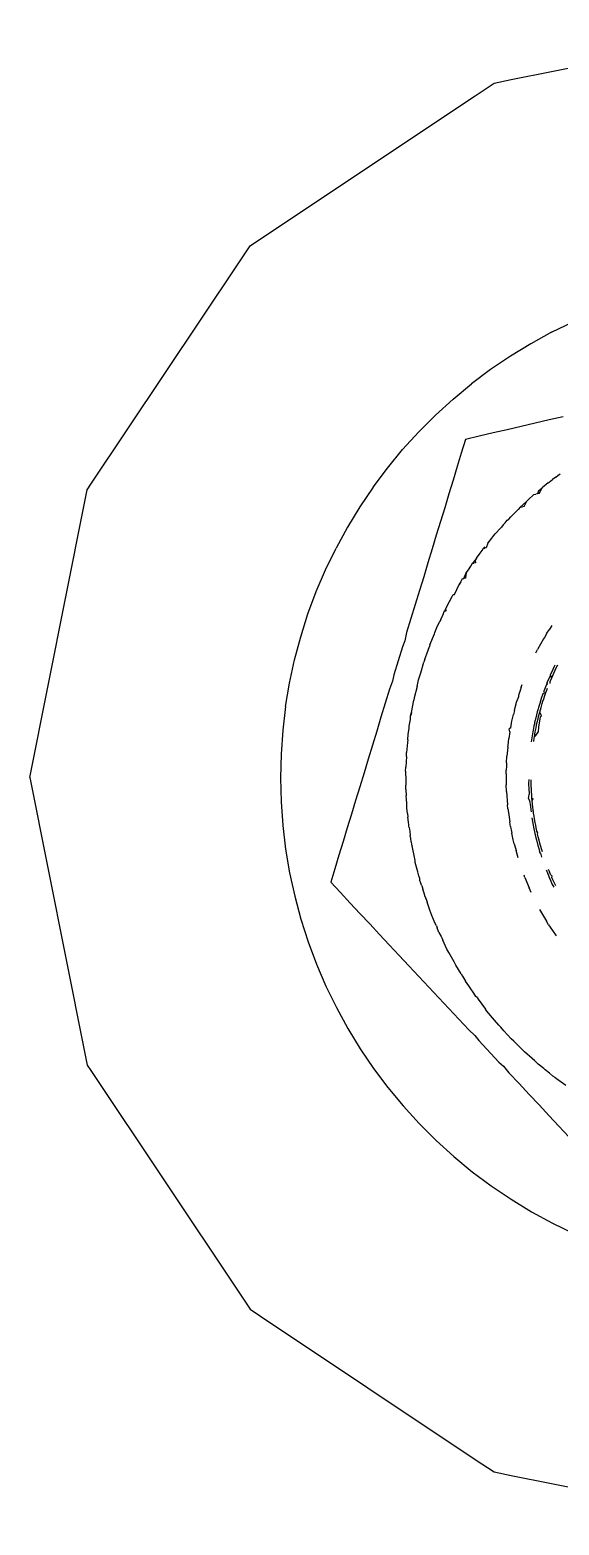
# Model space of a CAD drawing. Header units: millimetres. Extents: x 21 to 5427, y 20 to 4028.
# Drawn here: x 1440.38 to 1450.94, y 1663.38 to 1693.21 of the extents above; entities that cross this region are included whole.
import ezdxf

# ---------------------------------------------------------------- set-up
doc = ezdxf.new("R2010")
doc.units = ezdxf.units.MM

msp = doc.modelspace()

# ---------------------------------------------------------------- linework, layer by layer
for p, q in [((1449.985, 1692.22), (1454.97, 1693.212)), ((1449.265, 1691.899), (1449.643, 1692.152)), ((1449.643, 1692.152), (1449.985, 1692.22)), ((1444.985, 1689.04), (1449.265, 1691.899)), ((1444.777, 1688.901), (1444.985, 1689.04)), ((1444.538, 1688.544), (1444.777, 1688.901)), ((1441.598, 1684.144), (1444.538, 1688.544)), ((1450.793, 1687.179), (1451.221, 1687.387)), ((1450.376, 1686.95), (1449.97, 1686.702)), ((1450.793, 1687.179), (1450.376, 1686.95)), ((1449.97, 1686.702), (1449.576, 1686.435)), ((1449.576, 1686.435), (1449.195, 1686.149)), ((1448.828, 1685.846), (1449.195, 1686.149)), ((1448.476, 1685.526), (1448.828, 1685.846)), ((1448.14, 1685.189), (1448.476, 1685.526)), ((1450.743, 1685.429), (1450.462, 1685.363)), ((1451.024, 1685.494), (1450.743, 1685.429)), ((1447.82, 1684.836), (1448.14, 1685.189)), ((1449.625, 1685.169), (1449.348, 1685.105)), ((1449.903, 1685.234), (1449.625, 1685.169)), ((1450.182, 1685.298), (1449.903, 1685.234)), ((1450.462, 1685.363), (1450.182, 1685.298)), ((1447.517, 1684.469), (1447.82, 1684.836)), ((1449.073, 1685.041), (1448.991, 1684.769)), ((1449.348, 1685.105), (1449.073, 1685.041)), ((1448.991, 1684.769), (1448.908, 1684.497)), ((1447.233, 1684.088), (1447.517, 1684.469)), ((1448.825, 1684.225), (1448.742, 1683.952)), ((1448.908, 1684.497), (1448.825, 1684.225)), ((1450.745, 1684.188), (1450.813, 1684.24)), ((1450.876, 1684.288), (1450.813, 1684.24)), ((1450.876, 1684.288), (1450.918, 1684.319)), ((1450.918, 1684.319), (1450.963, 1684.353)), ((1441.465, 1683.734), (1441.525, 1684.034)), ((1441.525, 1684.034), (1441.598, 1684.144)), ((1447.233, 1684.088), (1446.966, 1683.693)), ((1448.742, 1683.952), (1448.659, 1683.678)), ((1450.439, 1683.94), (1450.327, 1683.834)), ((1450.439, 1683.94), (1450.479, 1683.945)), ((1450.508, 1683.952), (1450.479, 1683.945)), ((1450.533, 1684.015), (1450.508, 1683.952)), ((1450.545, 1683.96), (1450.508, 1683.952)), ((1450.533, 1684.015), (1450.607, 1684.076)), ((1450.545, 1683.96), (1450.607, 1684.076)), ((1450.652, 1684.114), (1450.607, 1684.076)), ((1450.685, 1684.14), (1450.652, 1684.114)), ((1450.722, 1684.176), (1450.685, 1684.14)), ((1450.722, 1684.176), (1450.745, 1684.188)), ((1440.383, 1678.294), (1441.465, 1683.734)), ((1446.966, 1683.693), (1446.719, 1683.287)), ((1448.659, 1683.678), (1448.575, 1683.404)), ((1450.075, 1683.591), (1450.128, 1683.645)), ((1450.168, 1683.69), (1450.128, 1683.645)), ((1450.226, 1683.739), (1450.168, 1683.69)), ((1450.168, 1683.69), (1450.212, 1683.696)), ((1450.243, 1683.704), (1450.212, 1683.696)), ((1450.3, 1683.809), (1450.226, 1683.739)), ((1450.243, 1683.704), (1450.3, 1683.809)), ((1450.327, 1683.834), (1450.3, 1683.809)), ((1448.575, 1683.404), (1448.492, 1683.129)), ((1449.829, 1683.334), (1449.791, 1683.29)), ((1449.829, 1683.334), (1449.869, 1683.376)), ((1449.869, 1683.376), (1449.909, 1683.428)), ((1449.909, 1683.428), (1449.936, 1683.45)), ((1449.936, 1683.45), (1449.98, 1683.494)), ((1449.98, 1683.494), (1450.023, 1683.54)), ((1450.023, 1683.54), (1450.075, 1683.591)), ((1446.719, 1683.287), (1446.491, 1682.869)), ((1448.492, 1683.129), (1448.408, 1682.854)), ((1449.56, 1683.017), (1449.574, 1683.038)), ((1449.574, 1683.038), (1449.601, 1683.069)), ((1449.601, 1683.069), (1449.642, 1683.12)), ((1449.601, 1683.069), (1449.621, 1683.094)), ((1449.621, 1683.094), (1449.642, 1683.12)), ((1449.642, 1683.12), (1449.664, 1683.153)), ((1449.664, 1683.153), (1449.695, 1683.181)), ((1449.752, 1683.247), (1449.695, 1683.181)), ((1449.752, 1683.247), (1449.791, 1683.29)), ((1446.283, 1682.441), (1446.491, 1682.869)), ((1448.408, 1682.854), (1448.324, 1682.578)), ((1449.293, 1682.672), (1449.345, 1682.741)), ((1449.345, 1682.741), (1449.405, 1682.823)), ((1449.405, 1682.823), (1449.432, 1682.867)), ((1449.432, 1682.867), (1449.463, 1682.899)), ((1449.432, 1682.867), (1449.459, 1682.869)), ((1449.486, 1682.876), (1449.459, 1682.869)), ((1449.519, 1682.968), (1449.486, 1682.876)), ((1449.519, 1682.968), (1449.56, 1683.017)), ((1446.096, 1682.003), (1446.283, 1682.441)), ((1448.324, 1682.578), (1448.24, 1682.301)), ((1449.09, 1682.375), (1449.132, 1682.438)), ((1449.132, 1682.438), (1449.183, 1682.512)), ((1449.183, 1682.512), (1449.215, 1682.569)), ((1449.215, 1682.569), (1449.244, 1682.602)), ((1449.215, 1682.569), (1449.243, 1682.572)), ((1449.272, 1682.579), (1449.243, 1682.572)), ((1449.244, 1682.602), (1449.266, 1682.632)), ((1449.293, 1682.672), (1449.266, 1682.632)), ((1449.266, 1682.632), (1449.272, 1682.579)), ((1448.24, 1682.301), (1448.155, 1682.023)), ((1448.856, 1681.948), (1448.946, 1682.142)), ((1448.98, 1682.199), (1448.946, 1682.142)), ((1448.946, 1682.142), (1448.965, 1682.173)), ((1448.965, 1682.173), (1448.98, 1682.199)), ((1448.98, 1682.199), (1449.013, 1682.262)), ((1449.013, 1682.262), (1449.042, 1682.265)), ((1449.042, 1682.265), (1449.09, 1682.375)), ((1449.073, 1682.272), (1449.042, 1682.265)), ((1449.09, 1682.375), (1449.073, 1682.272)), ((1445.93, 1681.557), (1446.096, 1682.003)), ((1448.155, 1682.023), (1448.071, 1681.744)), ((1448.703, 1681.703), (1448.809, 1681.904)), ((1448.809, 1681.904), (1448.826, 1681.944)), ((1448.826, 1681.944), (1448.856, 1681.948)), ((1445.786, 1681.103), (1445.93, 1681.557)), ((1448.071, 1681.744), (1447.986, 1681.465)), ((1448.621, 1681.536), (1448.655, 1681.618)), ((1448.682, 1681.662), (1448.655, 1681.618)), ((1448.655, 1681.618), (1448.686, 1681.622)), ((1448.682, 1681.662), (1448.703, 1681.703)), ((1448.686, 1681.622), (1448.682, 1681.662)), ((1447.986, 1681.465), (1447.9, 1681.185)), ((1448.464, 1681.188), (1448.5, 1681.284)), ((1448.5, 1681.284), (1448.563, 1681.415)), ((1448.579, 1681.448), (1448.563, 1681.415)), ((1448.579, 1681.448), (1448.621, 1681.536)), ((1450.7, 1681.174), (1450.743, 1681.242)), ((1450.797, 1681.328), (1450.743, 1681.242)), ((1445.663, 1680.644), (1445.786, 1681.103)), ((1447.862, 1681.019), (1447.815, 1680.904)), ((1447.9, 1681.185), (1447.862, 1681.019)), ((1448.361, 1680.943), (1448.354, 1680.909)), ((1448.361, 1680.943), (1448.454, 1681.164)), ((1448.454, 1681.164), (1448.464, 1681.188)), ((1450.628, 1681.059), (1450.513, 1680.845)), ((1450.648, 1681.09), (1450.628, 1681.059)), ((1450.7, 1681.174), (1450.648, 1681.09)), ((1445.562, 1680.178), (1445.663, 1680.644)), ((1447.815, 1680.904), (1447.644, 1680.34)), ((1448.265, 1680.657), (1448.24, 1680.595)), ((1448.265, 1680.657), (1448.301, 1680.764)), ((1448.301, 1680.764), (1448.354, 1680.909)), ((1450.481, 1680.784), (1450.513, 1680.845)), ((1448.135, 1680.242), (1448.181, 1680.385)), ((1448.181, 1680.385), (1448.24, 1680.595)), ((1450.817, 1680.446), (1450.765, 1680.335)), ((1450.815, 1680.328), (1450.837, 1680.375)), ((1450.846, 1680.511), (1450.817, 1680.446)), ((1450.837, 1680.375), (1450.866, 1680.438)), ((1450.858, 1680.534), (1450.846, 1680.511)), ((1450.866, 1680.438), (1450.893, 1680.493)), ((1450.893, 1680.493), (1450.916, 1680.539)), ((1445.484, 1679.709), (1445.562, 1680.178)), ((1447.558, 1680.059), (1447.472, 1679.777)), ((1447.618, 1680.218), (1447.558, 1680.059)), ((1447.644, 1680.34), (1447.618, 1680.218)), ((1448.107, 1680.111), (1448.049, 1679.884)), ((1448.107, 1680.111), (1448.135, 1680.242)), ((1450.188, 1680.099), (1450.166, 1680.028)), ((1450.188, 1680.099), (1450.208, 1680.151)), ((1450.688, 1680.149), (1450.639, 1680.016)), ((1450.705, 1680.197), (1450.688, 1680.149)), ((1450.713, 1680.155), (1450.688, 1680.149)), ((1450.697, 1680.037), (1450.713, 1680.079)), ((1450.754, 1680.311), (1450.705, 1680.197)), ((1450.713, 1680.155), (1450.705, 1680.197)), ((1450.765, 1680.335), (1450.754, 1680.311)), ((1450.78, 1680.305), (1450.754, 1680.311)), ((1450.763, 1680.167), (1450.764, 1680.207)), ((1450.764, 1680.207), (1450.796, 1680.281)), ((1450.765, 1680.335), (1450.78, 1680.305)), ((1450.78, 1680.305), (1450.815, 1680.328)), ((1450.796, 1680.281), (1450.78, 1680.305)), ((1450.796, 1680.281), (1450.815, 1680.328)), ((1447.472, 1679.777), (1447.387, 1679.497)), ((1447.996, 1679.588), (1448.043, 1679.835)), ((1448.049, 1679.884), (1448.043, 1679.835)), ((1450.067, 1679.694), (1450.083, 1679.762)), ((1450.083, 1679.762), (1450.094, 1679.798)), ((1450.094, 1679.798), (1450.14, 1679.912)), ((1450.14, 1679.912), (1450.147, 1679.969)), ((1450.166, 1680.028), (1450.147, 1679.969)), ((1450.556, 1679.77), (1450.533, 1679.691)), ((1450.586, 1679.873), (1450.556, 1679.77)), ((1450.582, 1679.69), (1450.607, 1679.773)), ((1450.619, 1679.962), (1450.586, 1679.873)), ((1450.607, 1679.773), (1450.62, 1679.816)), ((1450.619, 1679.962), (1450.651, 1679.991)), ((1450.62, 1679.816), (1450.636, 1679.865)), ((1450.636, 1679.865), (1450.658, 1679.927)), ((1450.651, 1679.991), (1450.639, 1680.016)), ((1450.658, 1679.927), (1450.679, 1679.989)), ((1450.658, 1679.927), (1450.668, 1679.956)), ((1450.668, 1679.956), (1450.679, 1679.989)), ((1450.679, 1679.989), (1450.697, 1680.037)), ((1445.484, 1679.709), (1445.428, 1679.236)), ((1447.387, 1679.497), (1447.302, 1679.218)), ((1447.953, 1679.318), (1447.974, 1679.453)), ((1447.974, 1679.453), (1447.979, 1679.522)), ((1447.979, 1679.522), (1447.996, 1679.588)), ((1447.99, 1679.556), (1447.979, 1679.522)), ((1447.996, 1679.588), (1447.99, 1679.556)), ((1450, 1679.419), (1450.032, 1679.554)), ((1450.051, 1679.63), (1450.032, 1679.554)), ((1450.051, 1679.63), (1450.067, 1679.694)), ((1450.49, 1679.542), (1450.466, 1679.434)), ((1450.507, 1679.601), (1450.49, 1679.542)), ((1450.522, 1679.662), (1450.507, 1679.601)), ((1450.507, 1679.396), (1450.522, 1679.464)), ((1450.533, 1679.691), (1450.522, 1679.662)), ((1450.522, 1679.464), (1450.534, 1679.514)), ((1450.534, 1679.514), (1450.557, 1679.597)), ((1450.539, 1679.296), (1450.574, 1679.506)), ((1450.557, 1679.597), (1450.568, 1679.641)), ((1450.592, 1679.525), (1450.557, 1679.597)), ((1450.568, 1679.641), (1450.582, 1679.69)), ((1450.574, 1679.506), (1450.592, 1679.525)), ((1445.428, 1679.236), (1445.394, 1678.762)), ((1447.302, 1679.218), (1447.218, 1678.94)), ((1447.921, 1679.046), (1447.928, 1679.157)), ((1447.928, 1679.157), (1447.948, 1679.275)), ((1447.948, 1679.275), (1447.953, 1679.318)), ((1449.962, 1679.207), (1449.938, 1679.072)), ((1449.976, 1679.285), (1449.947, 1679.266)), ((1449.962, 1679.207), (1449.947, 1679.266)), ((1449.976, 1679.285), (1449.992, 1679.378)), ((1449.992, 1679.378), (1450, 1679.419)), ((1450.416, 1679.205), (1450.386, 1679.003)), ((1450.431, 1679.275), (1450.416, 1679.205)), ((1450.44, 1679.327), (1450.431, 1679.275)), ((1450.455, 1679.384), (1450.44, 1679.327)), ((1450.449, 1679.106), (1450.458, 1679.157)), ((1450.455, 1679.384), (1450.466, 1679.434)), ((1450.458, 1679.157), (1450.465, 1679.206)), ((1450.465, 1679.206), (1450.482, 1679.286)), ((1450.481, 1679.133), (1450.505, 1679.171)), ((1450.482, 1679.286), (1450.493, 1679.336)), ((1450.493, 1679.336), (1450.507, 1679.396)), ((1450.505, 1679.171), (1450.53, 1679.208)), ((1450.53, 1679.208), (1450.539, 1679.296)), ((1447.218, 1678.94), (1447.134, 1678.663)), ((1447.916, 1678.993), (1447.895, 1678.79)), ((1447.921, 1679.046), (1447.916, 1678.993)), ((1449.919, 1678.898), (1449.9, 1678.722)), ((1449.919, 1678.898), (1449.923, 1678.933)), ((1449.923, 1678.933), (1449.938, 1679.072)), ((1450.436, 1679.015), (1450.445, 1679.078)), ((1450.445, 1679.078), (1450.449, 1679.106)), ((1450.449, 1679.106), (1450.481, 1679.133)), ((1445.394, 1678.762), (1445.383, 1678.286)), ((1447.134, 1678.663), (1447.05, 1678.387)), ((1447.889, 1678.604), (1447.886, 1678.499)), ((1447.895, 1678.71), (1447.889, 1678.604)), ((1447.895, 1678.71), (1447.895, 1678.79)), ((1449.893, 1678.584), (1449.89, 1678.52)), ((1449.893, 1678.584), (1449.9, 1678.722)), ((1440.383, 1678.294), (1441.465, 1672.854)), ((1445.383, 1678.286), (1445.395, 1677.81)), ((1447.05, 1678.387), (1446.966, 1678.111)), ((1447.879, 1678.422), (1447.886, 1678.499)), ((1447.879, 1678.422), (1447.883, 1678.225)), ((1449.884, 1678.37), (1449.887, 1678.443)), ((1449.884, 1678.37), (1449.888, 1678.147)), ((1449.89, 1678.52), (1449.887, 1678.443)), ((1446.966, 1678.111), (1446.882, 1677.836)), ((1447.882, 1678.054), (1447.885, 1678.143)), ((1447.882, 1678.054), (1447.893, 1677.929)), ((1447.883, 1678.225), (1447.885, 1678.143)), ((1449.89, 1678.017), (1449.888, 1678.147)), ((1449.89, 1678.017), (1449.912, 1677.751)), ((1450.335, 1678.251), (1450.334, 1678.175)), ((1450.334, 1678.175), (1450.341, 1678.057)), ((1450.341, 1678.057), (1450.346, 1677.983)), ((1450.346, 1677.983), (1450.345, 1677.955)), ((1450.384, 1678.197), (1450.383, 1678.248)), ((1450.387, 1678.129), (1450.384, 1678.197)), ((1450.386, 1678.166), (1450.384, 1678.197)), ((1450.387, 1678.129), (1450.386, 1678.166)), ((1450.388, 1678.065), (1450.387, 1678.129)), ((1450.391, 1678.014), (1450.388, 1678.065)), ((1450.396, 1677.94), (1450.391, 1678.014)), ((1445.395, 1677.81), (1445.429, 1677.335)), ((1446.882, 1677.836), (1446.799, 1677.562)), ((1447.896, 1677.859), (1447.893, 1677.929)), ((1447.902, 1677.775), (1447.896, 1677.859)), ((1447.903, 1677.686), (1447.902, 1677.775)), ((1447.918, 1677.576), (1447.903, 1677.686)), ((1449.919, 1677.666), (1449.912, 1677.751)), ((1449.919, 1677.666), (1449.929, 1677.596)), ((1450.334, 1677.875), (1450.345, 1677.955)), ((1450.334, 1677.875), (1450.354, 1677.831)), ((1450.354, 1677.831), (1450.368, 1677.723)), ((1450.368, 1677.723), (1450.376, 1677.646)), ((1450.4, 1677.883), (1450.396, 1677.94)), ((1450.4, 1677.883), (1450.425, 1677.871)), ((1450.404, 1677.832), (1450.4, 1677.883)), ((1450.404, 1677.832), (1450.425, 1677.871)), ((1450.412, 1677.761), (1450.404, 1677.832)), ((1450.418, 1677.702), (1450.412, 1677.761)), ((1450.425, 1677.65), (1450.418, 1677.702)), ((1446.799, 1677.562), (1446.716, 1677.289)), ((1447.918, 1677.576), (1447.924, 1677.505)), ((1447.936, 1677.405), (1447.924, 1677.505)), ((1447.944, 1677.348), (1447.936, 1677.405)), ((1449.929, 1677.596), (1449.957, 1677.411)), ((1449.965, 1677.353), (1449.957, 1677.411)), ((1450.376, 1677.646), (1450.382, 1677.611)), ((1450.398, 1677.489), (1450.438, 1677.272)), ((1450.434, 1677.585), (1450.425, 1677.65)), ((1450.431, 1677.613), (1450.425, 1677.65)), ((1450.434, 1677.585), (1450.431, 1677.613)), ((1450.443, 1677.521), (1450.434, 1677.585)), ((1450.451, 1677.47), (1450.443, 1677.521)), ((1450.465, 1677.399), (1450.451, 1677.47)), ((1450.475, 1677.341), (1450.465, 1677.399)), ((1445.429, 1677.335), (1445.486, 1676.863)), ((1446.716, 1677.289), (1446.633, 1677.017)), ((1447.942, 1677.32), (1447.944, 1677.348)), ((1447.95, 1677.294), (1447.942, 1677.32)), ((1447.95, 1677.294), (1447.962, 1677.216)), ((1447.962, 1677.216), (1447.973, 1677.134)), ((1447.984, 1677.075), (1447.973, 1677.134)), ((1447.993, 1677.013), (1447.984, 1677.075)), ((1449.971, 1677.317), (1449.965, 1677.353)), ((1449.971, 1677.317), (1449.98, 1677.275)), ((1449.98, 1677.275), (1449.986, 1677.25)), ((1449.986, 1677.25), (1449.999, 1677.186)), ((1450.028, 1677.049), (1449.999, 1677.186)), ((1450.438, 1677.272), (1450.452, 1677.211)), ((1450.452, 1677.211), (1450.464, 1677.151)), ((1450.464, 1677.151), (1450.48, 1677.093)), ((1450.485, 1677.29), (1450.475, 1677.341)), ((1450.48, 1677.093), (1450.492, 1677.047)), ((1450.5, 1677.221), (1450.485, 1677.29)), ((1450.492, 1677.26), (1450.485, 1677.29)), ((1450.5, 1677.221), (1450.492, 1677.26)), ((1450.519, 1677.189), (1450.5, 1677.221)), ((1450.513, 1677.162), (1450.519, 1677.189)), ((1450.525, 1677.112), (1450.513, 1677.162)), ((1450.543, 1677.045), (1450.525, 1677.112)), ((1445.486, 1676.863), (1445.565, 1676.393)), ((1446.633, 1677.017), (1446.55, 1676.745)), ((1447.993, 1677.013), (1447.999, 1676.956)), ((1447.999, 1676.956), (1448.009, 1676.931)), ((1448.021, 1676.864), (1448.009, 1676.931)), ((1448.047, 1676.735), (1448.021, 1676.864)), ((1450.044, 1676.972), (1450.028, 1677.049)), ((1450.044, 1676.972), (1450.069, 1676.884)), ((1450.069, 1676.884), (1450.082, 1676.839)), ((1450.123, 1676.694), (1450.082, 1676.839)), ((1450.492, 1677.047), (1450.519, 1676.937)), ((1450.519, 1676.937), (1450.538, 1676.878)), ((1450.538, 1676.878), (1450.554, 1676.818)), ((1450.558, 1676.985), (1450.543, 1677.045)), ((1450.568, 1676.783), (1450.554, 1676.818)), ((1450.571, 1676.935), (1450.558, 1676.985)), ((1450.568, 1676.783), (1450.583, 1676.733)), ((1450.597, 1676.85), (1450.571, 1676.935)), ((1450.609, 1676.81), (1450.597, 1676.85)), ((1446.468, 1676.473), (1446.385, 1676.203)), ((1446.55, 1676.745), (1446.468, 1676.473)), ((1448.069, 1676.641), (1448.047, 1676.735)), ((1448.073, 1676.595), (1448.069, 1676.641)), ((1448.111, 1676.458), (1448.073, 1676.595)), ((1450.583, 1676.733), (1450.593, 1676.702)), ((1445.565, 1676.393), (1445.667, 1675.928)), ((1446.385, 1676.203), (1446.579, 1675.996)), ((1448.122, 1676.413), (1448.111, 1676.458)), ((1448.145, 1676.33), (1448.122, 1676.413)), ((1448.161, 1676.277), (1448.145, 1676.33)), ((1448.165, 1676.238), (1448.161, 1676.277)), ((1448.186, 1676.184), (1448.165, 1676.238)), ((1448.199, 1676.144), (1448.186, 1676.184)), ((1450.257, 1676.3), (1450.242, 1676.344)), ((1450.257, 1676.3), (1450.346, 1676.092)), ((1450.684, 1676.447), (1450.695, 1676.422)), ((1450.695, 1676.422), (1450.749, 1676.288)), ((1450.749, 1676.417), (1450.732, 1676.458)), ((1450.773, 1676.361), (1450.749, 1676.417)), ((1450.749, 1676.288), (1450.778, 1676.225)), ((1450.802, 1676.322), (1450.773, 1676.361)), ((1450.778, 1676.225), (1450.8, 1676.174)), ((1450.799, 1676.296), (1450.802, 1676.322)), ((1450.82, 1676.249), (1450.799, 1676.296)), ((1450.8, 1676.174), (1450.834, 1676.107)), ((1450.84, 1676.209), (1450.82, 1676.249)), ((1450.876, 1676.13), (1450.84, 1676.209)), ((1445.667, 1675.928), (1445.791, 1675.469)), ((1446.579, 1675.996), (1446.773, 1675.788)), ((1448.199, 1676.144), (1448.209, 1676.111)), ((1448.209, 1676.111), (1448.221, 1676.067)), ((1448.248, 1675.986), (1448.221, 1676.067)), ((1448.271, 1675.913), (1448.248, 1675.986)), ((1448.271, 1675.913), (1448.275, 1675.887)), ((1448.271, 1675.913), (1448.294, 1675.849)), ((1448.275, 1675.887), (1448.294, 1675.849)), ((1450.384, 1676.002), (1450.346, 1676.092)), ((1446.773, 1675.788), (1446.968, 1675.58)), ((1446.968, 1675.58), (1447.163, 1675.372)), ((1448.294, 1675.849), (1448.307, 1675.807)), ((1448.366, 1675.646), (1448.307, 1675.807)), ((1448.402, 1675.541), (1448.366, 1675.646)), ((1450.554, 1675.661), (1450.69, 1675.43)), ((1445.791, 1675.469), (1445.936, 1675.015)), ((1447.163, 1675.372), (1447.358, 1675.163)), ((1448.471, 1675.382), (1448.402, 1675.541)), ((1448.493, 1675.333), (1448.471, 1675.382)), ((1448.493, 1675.333), (1448.508, 1675.297)), ((1448.545, 1675.202), (1448.508, 1675.297)), ((1450.733, 1675.357), (1450.69, 1675.43)), ((1450.733, 1675.357), (1450.809, 1675.244)), ((1445.936, 1675.015), (1446.102, 1674.57)), ((1447.358, 1675.163), (1447.554, 1674.954)), ((1448.545, 1675.202), (1448.586, 1675.123)), ((1448.586, 1675.123), (1448.601, 1675.093)), ((1448.601, 1675.093), (1448.622, 1675.048)), ((1448.705, 1674.87), (1448.622, 1675.048)), ((1450.809, 1675.244), (1450.883, 1675.136)), ((1447.554, 1674.954), (1447.75, 1674.744)), ((1447.75, 1674.744), (1447.947, 1674.533)), ((1448.745, 1674.804), (1448.705, 1674.87)), ((1448.795, 1674.708), (1448.745, 1674.804)), ((1448.846, 1674.618), (1448.795, 1674.708)), ((1446.102, 1674.57), (1446.29, 1674.132)), ((1447.947, 1674.533), (1448.144, 1674.322)), ((1448.881, 1674.546), (1448.846, 1674.618)), ((1448.99, 1674.373), (1448.881, 1674.546)), ((1446.29, 1674.132), (1446.499, 1673.704)), ((1448.144, 1674.322), (1448.342, 1674.111)), ((1448.342, 1674.111), (1448.54, 1673.899)), ((1448.99, 1674.373), (1449.017, 1674.328)), ((1449.017, 1674.328), (1449.073, 1674.232)), ((1449.142, 1674.134), (1449.073, 1674.232)), ((1449.166, 1674.098), (1449.142, 1674.134)), ((1449.242, 1673.99), (1449.166, 1674.098)), ((1448.54, 1673.899), (1448.739, 1673.686)), ((1449.28, 1673.927), (1449.242, 1673.99)), ((1449.304, 1673.901), (1449.28, 1673.927)), ((1449.304, 1673.901), (1449.324, 1673.874)), ((1449.324, 1673.874), (1449.475, 1673.674)), ((1446.499, 1673.704), (1446.727, 1673.287)), ((1448.739, 1673.686), (1448.938, 1673.473)), ((1449.501, 1673.633), (1449.475, 1673.674)), ((1449.654, 1673.454), (1449.501, 1673.633)), ((1446.727, 1673.287), (1446.975, 1672.881)), ((1448.938, 1673.473), (1449.138, 1673.259)), ((1449.138, 1673.259), (1449.262, 1673.143)), ((1449.737, 1673.35), (1449.654, 1673.454)), ((1449.779, 1673.311), (1449.737, 1673.35)), ((1449.841, 1673.24), (1449.779, 1673.311)), ((1449.841, 1673.24), (1449.987, 1673.079)), ((1449.262, 1673.143), (1449.339, 1673.045)), ((1449.339, 1673.045), (1449.741, 1672.614)), ((1450.037, 1673.034), (1449.987, 1673.079)), ((1450.037, 1673.034), (1450.227, 1672.847)), ((1441.465, 1672.854), (1441.525, 1672.554)), ((1446.975, 1672.881), (1447.242, 1672.487)), ((1449.741, 1672.614), (1449.834, 1672.531)), ((1450.249, 1672.82), (1450.227, 1672.847)), ((1450.403, 1672.686), (1450.249, 1672.82)), ((1450.45, 1672.645), (1450.403, 1672.686)), ((1450.403, 1672.686), (1450.43, 1672.662)), ((1450.45, 1672.645), (1450.43, 1672.662)), ((1450.524, 1672.575), (1450.45, 1672.645)), ((1441.525, 1672.554), (1441.599, 1672.444)), ((1441.599, 1672.444), (1444.538, 1668.044)), ((1447.242, 1672.487), (1447.528, 1672.106)), ((1449.834, 1672.531), (1449.942, 1672.4)), ((1449.942, 1672.4), (1450.143, 1672.185)), ((1450.639, 1672.485), (1450.524, 1672.575)), ((1450.639, 1672.485), (1450.667, 1672.462)), ((1450.752, 1672.396), (1450.667, 1672.462)), ((1450.752, 1672.396), (1450.81, 1672.343)), ((1450.81, 1672.343), (1450.854, 1672.316)), ((1450.854, 1672.316), (1450.891, 1672.288)), ((1447.528, 1672.106), (1447.831, 1671.739)), ((1450.143, 1672.185), (1450.343, 1671.971)), ((1450.891, 1672.288), (1451.075, 1672.154)), ((1447.831, 1671.739), (1448.152, 1671.387)), ((1450.343, 1671.971), (1450.541, 1671.76)), ((1450.541, 1671.76), (1450.741, 1671.546)), ((1450.741, 1671.546), (1450.937, 1671.336)), ((1448.152, 1671.387), (1448.488, 1671.051)), ((1450.937, 1671.336), (1451.136, 1671.123)), ((1448.488, 1671.051), (1448.841, 1670.731)), ((1448.841, 1670.731), (1449.208, 1670.428)), ((1449.208, 1670.428), (1449.589, 1670.143)), ((1449.589, 1670.143), (1449.984, 1669.877)), ((1449.984, 1669.877), (1450.39, 1669.63)), ((1450.39, 1669.63), (1450.808, 1669.402)), ((1450.808, 1669.402), (1451.236, 1669.194)), ((1444.538, 1668.044), (1444.777, 1667.687)), ((1444.777, 1667.687), (1444.984, 1667.548)), ((1444.984, 1667.548), (1449.265, 1664.688)), ((1449.265, 1664.688), (1449.643, 1664.436)), ((1449.643, 1664.436), (1449.985, 1664.368)), ((1449.985, 1664.368), (1454.97, 1663.376))]:
    msp.add_line(p, q)

doc.saveas('drawing.dxf')
